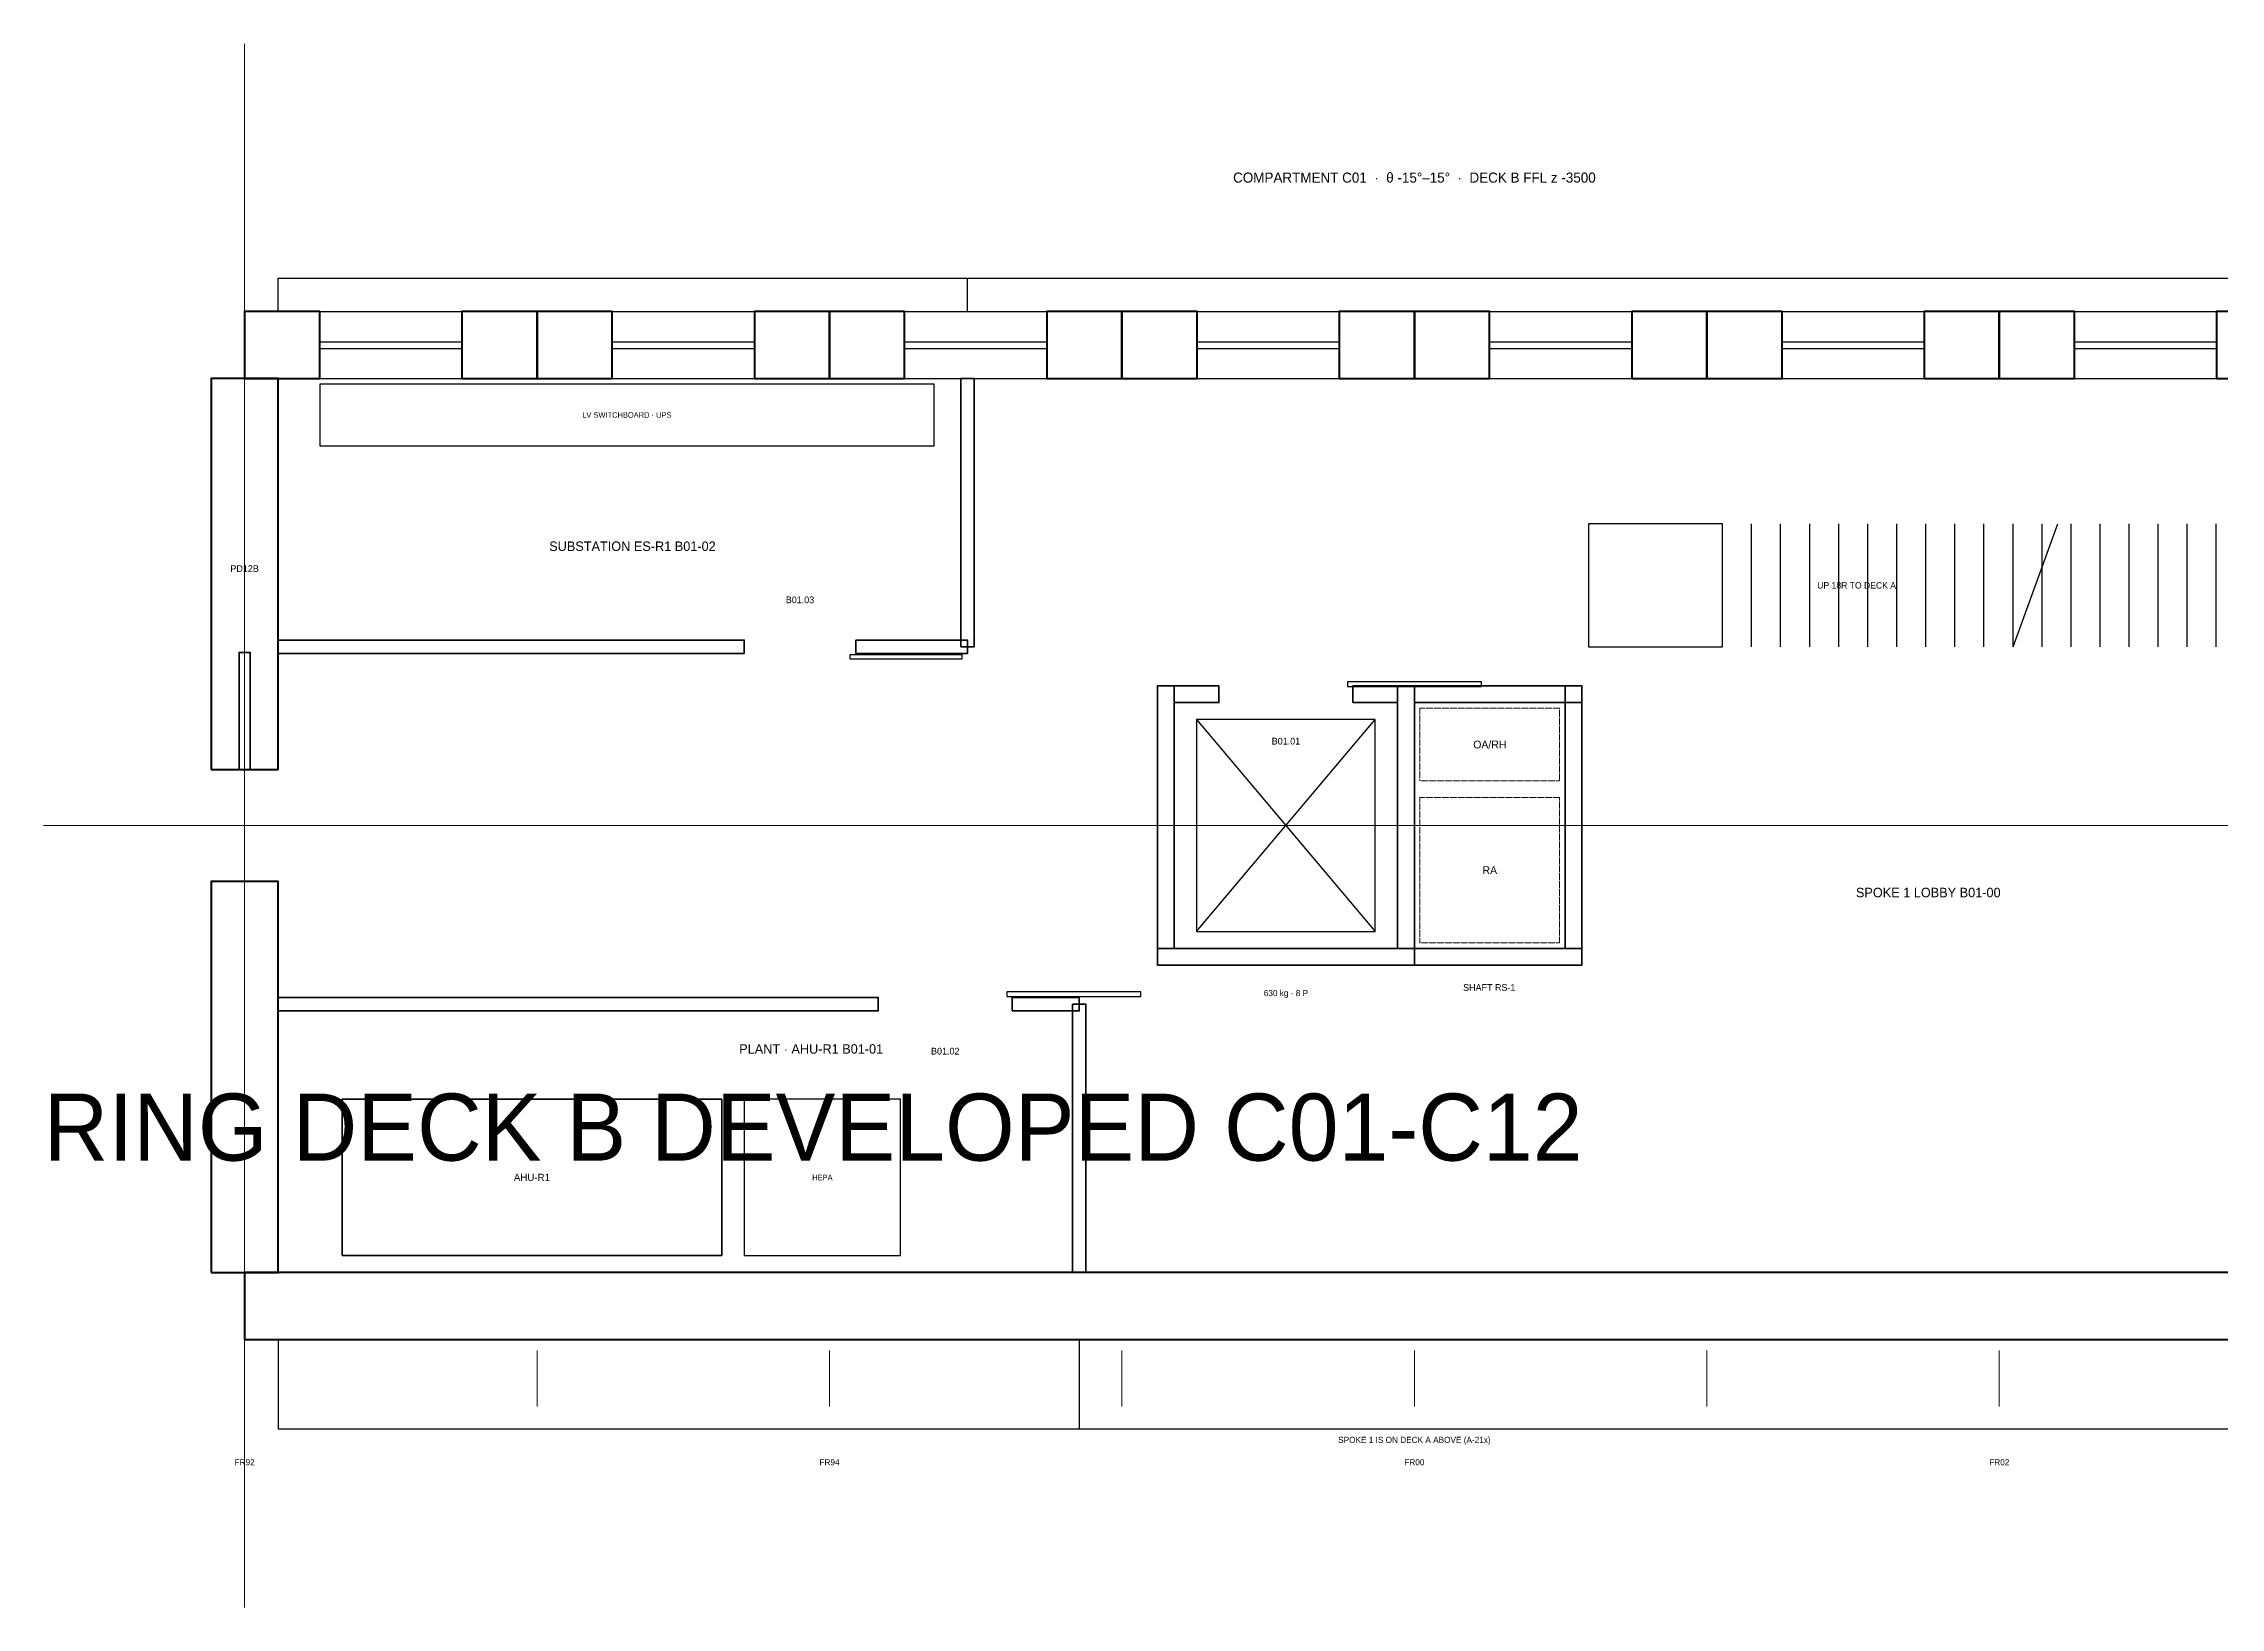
# Model space of a CAD drawing. Header units: millimetres. Extents: x 0 to 254927, y -7000 to 7000.
# Drawn here: x 0 to 19488, y -7000 to 7000 of the extents above; entities that cross this region are included whole.
import ezdxf
from ezdxf.enums import TextEntityAlignment as Align

# ---------------------------------------------------------------- set-up
doc = ezdxf.new("R2010")
doc.units = ezdxf.units.MM
doc.linetypes.add('CENTER', pattern=[5.08, 3.175, -0.635, 0.635, -0.635])
doc.linetypes.add('DASHED', pattern=[1.524, 1.27, -0.254])
for name, color, linetype, lineweight in [('A-ANNO-DIMS', 2, 'CONTINUOUS', 18), ('A-ANNO-NOTE', 7, 'CONTINUOUS', 18), ('A-ANNO-TEXT', 7, 'CONTINUOUS', 25), ('A-CNTR', 9, 'CENTER', 13), ('A-DOOR', 3, 'CONTINUOUS', 25), ('A-DOOR-PRES', 1, 'CONTINUOUS', 35), ('A-EQPM', 30, 'CONTINUOUS', 25), ('A-EQPM-HIDN', 30, 'DASHED', 18), ('A-FLOR-STRS', 2, 'CONTINUOUS', 25), ('A-GLAZ', 5, 'CONTINUOUS', 25), ('A-GRID', 9, 'CENTER', 18), ('A-HIDN', 8, 'DASHED', 18), ('A-WALL', 7, 'CONTINUOUS', 35), ('A-WALL-BHD', 7, 'CONTINUOUS', 50), ('A-WALL-PRHU', 7, 'CONTINUOUS', 70), ('A-WALL-SHFT', 7, 'CONTINUOUS', 35), ('M-HVAC-EQPM', 4, 'CONTINUOUS', 35)]:
    doc.layers.add(name, color=color, linetype=linetype, lineweight=lineweight)
doc.styles.add('OpenSansCondensed-Light', font='OpenSansCondensed-Light.ttf')
doc.dimstyles.new('EZDXF', dxfattribs={"dimtxt": 0.25, "dimasz": 0.175, "dimexe": 0.375, "dimexo": 0.125, "dimgap": 0.1, "dimtad": 1, "dimlfac": 100, "dimzin": 12, "dimdsep": 46, "dimtxsty": 'OpenSansCondensed-Light', "dimblk": 'ARCHTICK', "dimcen": 2.5, "dimazin": 3, "dimtfac": 0.5, "dimtmove": 2, "dimatfit": 3})

# ---------------------------------------------------------------- blocks, each defined once
blk = doc.blocks.new('_ARCHTICK')
at = {"color": 0, "linetype": 'BYBLOCK', "const_width": 0.15}
blk.add_lwpolyline([(-0.5, -0.5), (0.5, 0.5)], dxfattribs=at)

msp = doc.modelspace()

# ---------------------------------------------------------------- linework, layer by layer
at = {"layer": 'A-ANNO-DIMS'}
for p, q in [((1800, -4700), (1800, -5200)), ((4417.99388, -4700), (4417.99388, -5200)), ((7035.98776, -4700), (7035.98776, -5200)), ((9653.98163, -4700), (9653.98163, -5200)), ((12271.97551, -4700), (12271.97551, -5200)), ((14889.96939, -4700), (14889.96939, -5200)), ((17507.96327, -4700), (17507.96327, -5200))]:
    msp.add_line(p, q, dxfattribs=at)
at = {"layer": 'A-CNTR'}
msp.add_line((0, 0), (254927.41229, 0), dxfattribs=at)
at = {"layer": 'A-DOOR'}
for p, q in [((6271.97551, 1540), (6271.97551, 1660)), ((7271.97551, 1540), (7271.97551, 1660)), ((10521.97551, 1115), (10521.97551, 1235)), ((11721.97551, 1115), (11721.97551, 1235)), ((7471.97551, -1660), (7471.97551, -1540)), ((8671.97551, -1660), (8671.97551, -1540))]:
    msp.add_line(p, q, dxfattribs=at)
for points in [[(7221.97551, 1530), (8221.97551, 1530), (8221.97551, 1490), (7221.97551, 1490)], [(11671.97551, 1245), (12871.97551, 1245), (12871.97551, 1285), (11671.97551, 1285)], [(8621.97551, -1530), (9821.97551, -1530), (9821.97551, -1490), (8621.97551, -1490)]]:
    msp.add_lwpolyline(points, close=True, dxfattribs=at)
at = {"layer": 'A-DOOR-PRES'}
for p, q in [((1500, 500), (2100, 500)), ((1500, -500), (2100, -500))]:
    msp.add_line(p, q, dxfattribs=at)
msp.add_lwpolyline([(1750, 500), (1850, 500), (1850, 1550), (1750, 1550)], close=True, dxfattribs=at)
at = {"layer": 'A-EQPM'}
for p, q in [((10321.97551, -950), (11921.97551, 950)), ((10321.97551, 950), (11921.97551, -950))]:
    msp.add_line(p, q, dxfattribs=at)
for points in [[(2471.97551, 3400), (7971.97551, 3400), (7971.97551, 3950), (2471.97551, 3950)], [(10321.97551, -950), (11921.97551, -950), (11921.97551, 950), (10321.97551, 950)], [(6271.97551, -3850), (7671.97551, -3850), (7671.97551, -2450), (6271.97551, -2450)]]:
    msp.add_lwpolyline(points, close=True, dxfattribs=at)
at = {"layer": 'A-EQPM-HIDN'}
for points in [[(12321.97551, 400), (13571.97551, 400), (13571.97551, 1050), (12321.97551, 1050)], [(12321.97551, -1050), (13571.97551, -1050), (13571.97551, 250), (12321.97551, 250)]]:
    msp.add_lwpolyline(points, close=True, dxfattribs=at)
at = {"layer": 'A-FLOR-STRS'}
for p, q in [((15030.60203, 1600), (15030.60203, 2700)), ((15290.60203, 1600), (15290.60203, 2700)), ((15550.60203, 1600), (15550.60203, 2700)), ((15810.60203, 1600), (15810.60203, 2700)), ((16070.60203, 1600), (16070.60203, 2700)), ((16330.60203, 1600), (16330.60203, 2700)), ((16590.60203, 1600), (16590.60203, 2700)), ((16850.60203, 1600), (16850.60203, 2700)), ((17110.60203, 1600), (17110.60203, 2700)), ((17370.60203, 1600), (17370.60203, 2700)), ((17630.60203, 1600), (17630.60203, 2700)), ((17630.60203, 1600), (18030.60203, 2700)), ((17890.60203, 1600), (17890.60203, 2700)), ((18150.60203, 1600), (18150.60203, 2700)), ((18410.60203, 1600), (18410.60203, 2700)), ((18670.60203, 1600), (18670.60203, 2700)), ((18930.60203, 1600), (18930.60203, 2700)), ((19190.60203, 1600), (19190.60203, 2700)), ((19450.60203, 1600), (19450.60203, 2700))]:
    msp.add_line(p, q, dxfattribs=at)
msp.add_lwpolyline([(13830.60203, 1600), (15030.60203, 1600), (15030.60203, 2700), (13830.60203, 2700)], close=True, dxfattribs=at)
at = {"layer": 'A-GLAZ'}
for p, q in [((2472.6333, 4600), (3745.36058, 4600)), ((5090.62718, 4600), (6363.35445, 4600)), ((7708.62106, 4600), (8981.34833, 4600)), ((10326.61494, 4600), (11599.34221, 4600)), ((12944.60881, 4600), (14217.33609, 4600)), ((15562.60269, 4600), (16835.32997, 4600)), ((18180.59657, 4600), (19453.32384, 4600)), ((2472.6333, 4330), (3745.36058, 4330)), ((5090.62718, 4330), (6363.35445, 4330)), ((7708.62106, 4330), (8981.34833, 4330)), ((10326.61494, 4330), (11599.34221, 4330)), ((12944.60881, 4330), (14217.33609, 4330)), ((15562.60269, 4330), (16835.32997, 4330)), ((18180.59657, 4330), (19453.32384, 4330)), ((2472.6333, 4270), (3745.36058, 4270)), ((5090.62718, 4270), (6363.35445, 4270)), ((7708.62106, 4270), (8981.34833, 4270)), ((10326.61494, 4270), (11599.34221, 4270)), ((12944.60881, 4270), (14217.33609, 4270)), ((15562.60269, 4270), (16835.32997, 4270)), ((18180.59657, 4270), (19453.32384, 4270)), ((2472.6333, 4000), (3745.36058, 4000)), ((5090.62718, 4000), (6363.35445, 4000)), ((7708.62106, 4000), (8981.34833, 4000)), ((10326.61494, 4000), (11599.34221, 4000)), ((12944.60881, 4000), (14217.33609, 4000)), ((15562.60269, 4000), (16835.32997, 4000)), ((18180.59657, 4000), (19453.32384, 4000))]:
    msp.add_line(p, q, dxfattribs=at)
at = {"layer": 'A-GRID'}
msp.add_line((1800, -7000), (1800, 7000), dxfattribs=at)
at = {"layer": 'A-HIDN'}
msp.add_line((1800, -500), (1800, 500), dxfattribs=at)
at = {"layer": 'A-WALL'}
for points in [[(8211.97551, 1600), (8331.97551, 1600), (8331.97551, 4000), (8211.97551, 4000)], [(2100, 1540), (6271.97551, 1540), (6271.97551, 1660), (2100, 1660)], [(7271.97551, 1540), (8271.97551, 1540), (8271.97551, 1660), (7271.97551, 1660)], [(2100, -1660), (7471.97551, -1660), (7471.97551, -1540), (2100, -1540)], [(8671.97551, -1660), (9271.97551, -1660), (9271.97551, -1540), (8671.97551, -1540)], [(9211.97551, -4000), (9331.97551, -4000), (9331.97551, -1600), (9211.97551, -1600)]]:
    msp.add_lwpolyline(points, close=True, dxfattribs=at)
at = {"layer": 'A-WALL-BHD'}
for points in [[(1500, 500), (2100, 500), (2100, 4000), (1500, 4000)], [(1500, -4000), (2100, -4000), (2100, -500), (1500, -500)]]:
    msp.add_lwpolyline(points, close=True, dxfattribs=at)
at = {"layer": 'A-WALL-PRHU'}
for points in [[(1800, 4000), (2472.6333, 4000), (2472.6333, 4600), (1800, 4600)], [(3745.36058, 4000), (4417.99388, 4000), (4417.99388, 4600), (3745.36058, 4600)], [(4417.99388, 4000), (5090.62718, 4000), (5090.62718, 4600), (4417.99388, 4600)], [(6363.35445, 4000), (7035.98776, 4000), (7035.98776, 4600), (6363.35445, 4600)], [(7035.98776, 4000), (7708.62106, 4000), (7708.62106, 4600), (7035.98776, 4600)], [(8981.34833, 4000), (9653.98163, 4000), (9653.98163, 4600), (8981.34833, 4600)], [(9653.98163, 4000), (10326.61494, 4000), (10326.61494, 4600), (9653.98163, 4600)], [(11599.34221, 4000), (12271.97551, 4000), (12271.97551, 4600), (11599.34221, 4600)], [(12271.97551, 4000), (12944.60881, 4000), (12944.60881, 4600), (12271.97551, 4600)], [(14217.33609, 4000), (14889.96939, 4000), (14889.96939, 4600), (14217.33609, 4600)], [(14889.96939, 4000), (15562.60269, 4000), (15562.60269, 4600), (14889.96939, 4600)], [(16835.32997, 4000), (17507.96327, 4000), (17507.96327, 4600), (16835.32997, 4600)], [(17507.96327, 4000), (18180.59657, 4000), (18180.59657, 4600), (17507.96327, 4600)], [(19453.32384, 4000), (20125.95715, 4000), (20125.95715, 4600), (19453.32384, 4600)], [(1800, -4600), (22743.95102, -4600), (22743.95102, -4000), (1800, -4000)]]:
    msp.add_lwpolyline(points, close=True, dxfattribs=at)
at = {"layer": 'A-WALL-SHFT'}
for points in [[(9971.97551, -1100), (10121.97551, -1100), (10121.97551, 1250), (9971.97551, 1250)], [(10121.97551, 1100), (10521.97551, 1100), (10521.97551, 1250), (10121.97551, 1250)], [(11721.97551, 1100), (12121.97551, 1100), (12121.97551, 1250), (11721.97551, 1250)], [(12121.97551, -1100), (12271.97551, -1100), (12271.97551, 1250), (12121.97551, 1250)], [(12271.97551, 1100), (13771.97551, 1100), (13771.97551, 1250), (12271.97551, 1250)], [(13621.97551, -1100), (13771.97551, -1100), (13771.97551, 1250), (13621.97551, 1250)], [(9971.97551, -1250), (12271.97551, -1250), (12271.97551, -1100), (9971.97551, -1100)], [(12271.97551, -1250), (13771.97551, -1250), (13771.97551, -1100), (12271.97551, -1100)]]:
    msp.add_lwpolyline(points, close=True, dxfattribs=at)
at = {"layer": 'M-HVAC-EQPM'}
msp.add_lwpolyline([(2671.97551, -3850), (6071.97551, -3850), (6071.97551, -2450), (2671.97551, -2450)], close=True, dxfattribs=at)

# ---------------------------------------------------------------- texts
at = {"layer": 'A-ANNO-NOTE'}
for s, height, p in [('LV SWITCHBOARD · UPS', 50, (5221.97551, 3675)), ('UP 18R TO DECK A', 57.5, (16230.60203, 2150)), ('OA/RH', 70, (12946.97551, 725)), ('RA', 70, (12946.97551, -400)), ('630 kg · 8 P', 55, (11121.97551, -1500)), ('SHAFT RS-1', 60, (12941.97551, -1450)), ('AHU-R1', 65, (4371.97551, -3150)), ('HEPA', 50, (6971.97551, -3150)), ('SPOKE 1 IS ON DECK A ABOVE (A-21x)', 55, (12271.97551, -5500)), ('FR92', 55, (1800, -5700)), ('FR94', 55, (7035.98776, -5700)), ('FR00', 55, (12271.97551, -5700)), ('FR02', 55, (17507.96327, -5700))]:
    msp.add_text(s, height=height, dxfattribs=at).set_placement(p, align=Align.MIDDLE_CENTER)
at = {"layer": 'A-ANNO-TEXT'}
for s, height, p in [('COMPARTMENT C01  ·  θ -15°–15°  ·  DECK B FFL z -3500', 90, (12271.97551, 5800)), ('SUBSTATION ES-R1 B01-02', 85, (5271.97551, 2500)), ('PD12B', 60, (1800, 2300)), ('B01.03', 60, (6771.97551, 2020)), ('B01.01', 60, (11121.97551, 755)), ('SPOKE 1 LOBBY B01-00', 85, (16871.97551, -600)), ('PLANT · AHU-R1 B01-01', 85, (6871.97551, -2000)), ('B01.02', 60, (8071.97551, -2020))]:
    msp.add_text(s, height=height, dxfattribs=at).set_placement(p, align=Align.MIDDLE_CENTER)
msp.add_text('RING DECK B DEVELOPED C01-C12', height=600, dxfattribs=at).set_placement((0, -3000))

# ---------------------------------------------------------------- dimensions: what is measured, and where the dimension line sits
at = {"layer": 'A-ANNO-DIMS'}
for base, p1, p2 in [((2100, 4900), (2100, 4600), (8272, 4600)), ((8272, 4900), (8272, 4600), (22443.95102, 4600)), ((2100, -5400), (2100, -4600), (9272, -4600)), ((9272, -5400), (9272, -4600), (19872, -4600))]:
    msp.add_linear_dim(base=base, p1=p1, p2=p2, dimstyle='EZDXF', dxfattribs=at).render()

doc.saveas('drawing.dxf')
